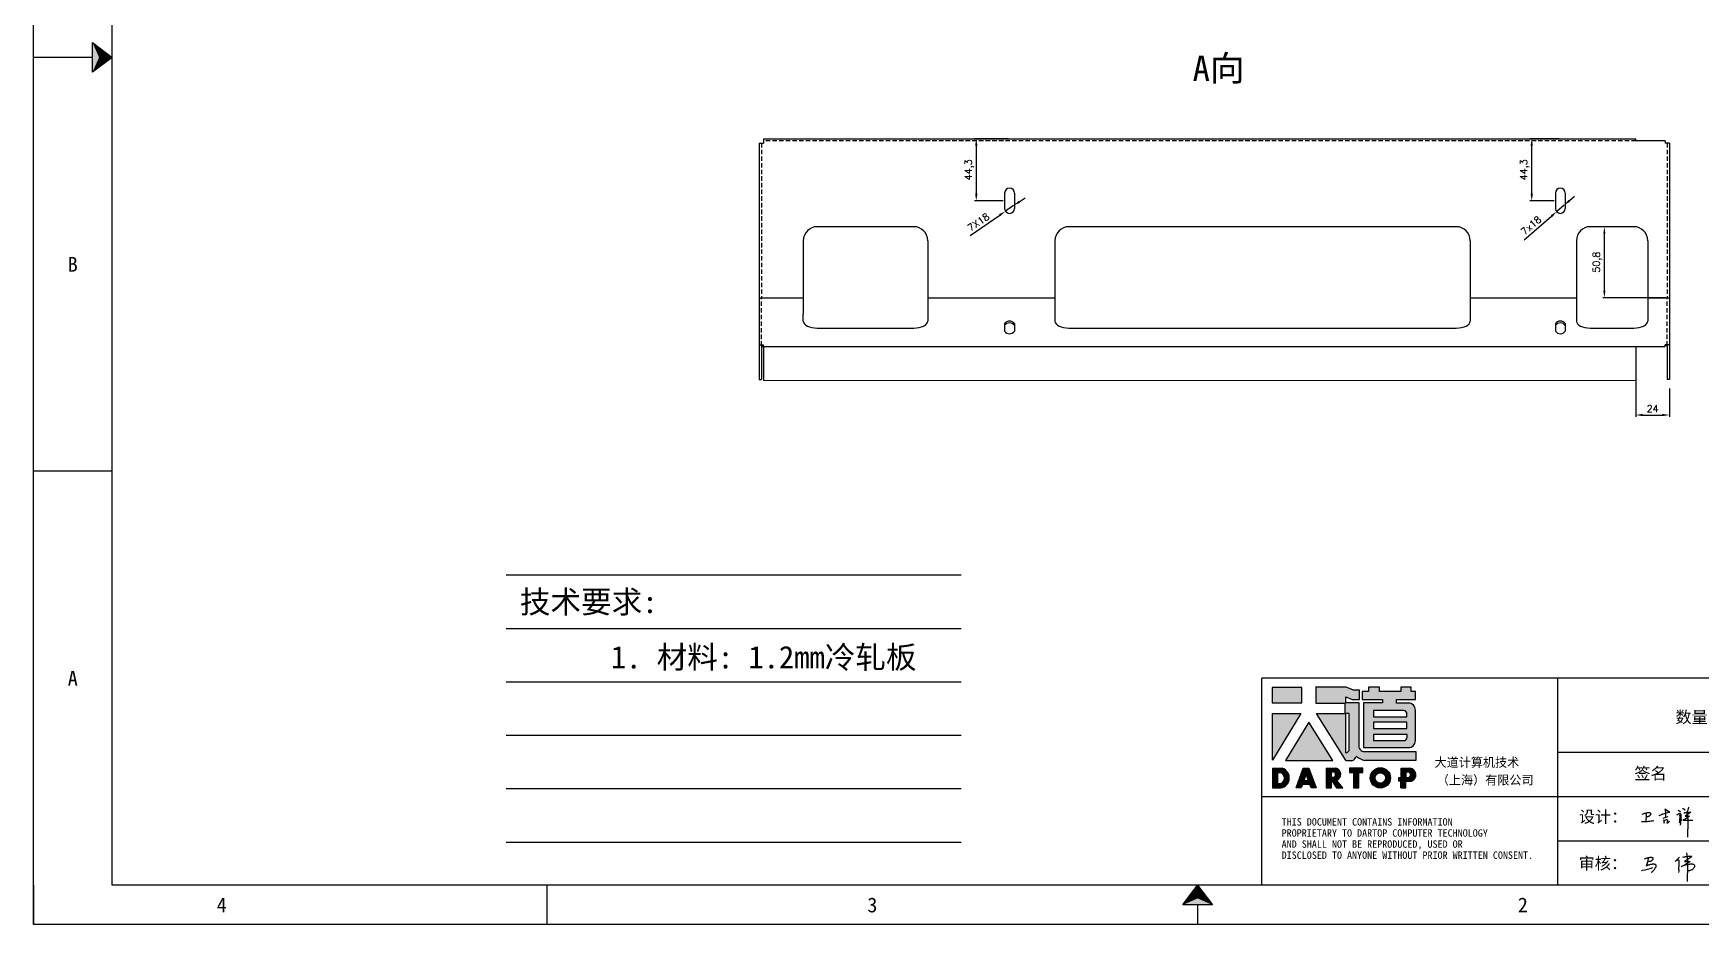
# Model space of a CAD drawing. Header units: millimetres. Extents: x -43476 to -13830, y -16942 to 55335.
# Drawn here: x -17656 to -16463, y 24979 to 25617 of the extents above; entities that cross this region are included whole.
import ezdxf
from ezdxf.enums import TextEntityAlignment as Align

# ---------------------------------------------------------------- set-up
doc = ezdxf.new("R2010")
doc.units = ezdxf.units.MM
doc.linetypes.add('DOT', pattern=[0.25, 0, -0.25])
doc.linetypes.add('HIDDEN2', pattern=[4.7625, 3.175, -1.5875])
for name, color, linetype in [('4', 7, 'Continuous'), ('hidden', 3, 'HIDDEN2'), ('print', 30, 'Continuous')]:
    doc.layers.add(name, color=color, linetype=linetype)
doc.layers.add('dim', color=2, linetype='Continuous', lineweight=9)
doc.styles.add('Dartop', font='')
doc.styles.add('HZ', font='')
doc.styles.add('hzHT', font='simhei.ttf')
doc.styles.get("Standard").update_dxf_attribs({"font": 'txt', "bigfont": 'gbcbig.shx'})
doc.styles.get('Dartop').set_extended_font_data('FangSong_GB2312')
doc.styles.get('HZ').set_extended_font_data('SimSun')
doc.dimstyles.new('small', dxfattribs={"dimtxt": 5, "dimasz": 5, "dimexe": 1.25, "dimexo": 1, "dimgap": 2, "dimtad": 1, "dimtxsty": 'Standard', "dimcen": 2.5, "dimadec": 0, "dimazin": 0, "dimtfac": 1, "dimtmove": 0, "dimatfit": 3, "dimfxl": 0, "dimarcsym": 0})

# ---------------------------------------------------------------- blocks, each defined once
blk = doc.blocks.new('*U5')
at = {"color": 254, "linetype": 'Continuous', "extrusion": (0, 0, -1)}
for points in [[(-17, 0.333), (-16.812, 0.25), (-17, 0.5)], [(-17, 0.333), (-17, 0.5), (-17.188, 0.25)], [(-17, 0.333), (-17.188, 0.25), (-16.812, 0.25)]]:
    blk.add_solid(points, dxfattribs=at)
blk = doc.blocks.new('*U3')
at = {"color": 254, "linetype": 'Continuous', "extrusion": (0, 0, -1)}
for points in [[(-0.833, 11), (-0.75, 10.812), (-0.75, 11.188)], [(-0.833, 11), (-0.75, 11.188), (-1, 11)], [(-0.833, 11), (-1, 11), (-0.75, 10.812)]]:
    blk.add_solid(points, dxfattribs=at)
blk = doc.blocks.new('dadao')
for p, q in [((48, 19.2), (44.9, 10.4)), ((44.9, 10.4), (51.2, 10.4)), ((51.2, 10.4), (48, 19.2))]:
    blk.add_line(p, q)
for points in [[(41.8, 121.6), (41.8, 143.7), (-0.4, 143.7), (-0.4, 121.6), (41.8, 121.6)], [(104.8, 122), (104.8, 130.3), (114.1, 126.3), (124.2, 126.3), (124.2, 139.6), (115.9, 139.6), (105.1, 143.9), (61.5, 143.9)], [(61.7, 144), (61.7, 121.3), (103.9, 121.3)], [(113.4, 38.7), (105.1, 38.7), (63, 106.5), (103.9, 106.5), (103.9, 120.9), (103.9, 121.3)], [(109.7, 53.6), (109.7, 106.2), (104.3, 106.2), (104.3, 50.4), (106.6, 50.4)], [(144.6, 94.4), (144.6, 84.8), (192, 84.8), (192, 94.1), (144.9, 94.1)], [(0, 28), (0, 0), (11.8, 0)], [(0.1, 28), (14, 28)], [(76.8, 28.2), (76.8, 0), (84.1, 0), (84.1, 11.1), (91.6, -0.1), (100.3, -0.1), (91.7, 11.1)], [(76.8, 28.2), (90.6, 28.2)], [(120.2, 45), (119.5, 45), (119.5, 44.6)], [(183.7, 0), (183.7, 9.6), (180.6, 9.6), (180.6, 14.9), (183.8, 14.9), (183.8, 28.1), (196.1, 28.1), (196.5, 28.1)], [(7.1, 21.8), (7.1, 6.1), (12, 6.1)], [(7.1, 21.8), (11.4, 21.8)], [(84, 22.7), (84, 15.3), (87.2, 15.3)], [(84, 22.7), (87.3, 22.7)], [(183.7, 0), (190.9, 0), (190.9, 9.6), (198.8, 9.6)], [(194.9, 22.3), (190.8, 22.3), (190.8, 15), (194.4, 15)]]:
    blk.add_lwpolyline(points)
blk.add_lwpolyline([(137.1, 144.2), (137.1, 137.9), (128.3, 137.9), (128.3, 126.5), (157.3, 126.5), (157.3, 121.5), (130.3, 121.5), (130.3, 57.5), (194.4, 57.5, 0.414214), (204.4, 67.5), (204.4, 111.3, 0.414214), (194.4, 121.3), (177.5, 121.3), (177.5, 126.3), (204.7, 126.3), (204.7, 137.7), (198.2, 137.7), (198.2, 143.9), (183.3, 143.9), (183.3, 138), (153, 138), (153, 144.2), (137.1, 144.2)], format="xyb", close=True)
for points in [[(104.8, 122), (123.4, 122), (123.4, 60, 0.414214), (131.4, 52), (204.8, 52), (204.8, 39.1), (131.7, 39.1)], [(144.3, 110.8), (144.3, 101.8), (192.3, 101.8), (192.3, 105.5, 0.414214), (187.3, 110.5), (144.3, 110.5)], [(144.6, 77), (144.6, 67.5), (187.6, 67.5, 0.414214), (192.6, 72.5), (192.6, 76.4), (144.6, 76.4)]]:
    blk.add_lwpolyline(points, format="xyb")
for points in [[(-0.3, 106.2), (40.4, 106.2), (-0.3, 39.7), (-0.3, 106.2)], [(51.7, 94.1), (18.4, 39.3), (86.2, 39.3)], [(43.8, 28.2), (51.8, 28.2), (62.6, -0.1), (55, -0.1), (53.2, 5), (42.9, 5), (41.1, 0), (33.6, 0)], [(110, 28.1), (110, 21.9), (116, 21.9), (116, -0.1), (123.2, -0.1), (123.2, 22), (129.2, 22), (129.2, 28.1), (110, 28.1)]]:
    blk.add_lwpolyline(points, close=True)
for radius in [14.5, 7.44]:
    blk.add_circle((154.2, 14.2), radius)
for centre, radius, start, end in [((99.2, 60.7), 12.6, 305.6399, 325.969), ((9.6, 14.2), 14.4, 278.6604, 72.3203), ((88.6, 19.4), 8.95, 290.6073, 77.2124), ((111.6, 46.7), 8.19, 282.9811, 347.6627), ((136, 61.7), 22.9, 226.7358, 259.3209), ((195.7, 18.6), 9.51, 288.8959, 85.2442), ((8.5, 13.9), 8.49, 294.2143, 69.7177), ((86.4, 19), 3.8, 282.527, 76.7196), ((193.7, 18.7), 3.8, 280.9891, 72.5513)]:
    blk.add_arc(centre, radius, start, end)
blk = doc.blocks.new('h')
for p, q in [((20768.1, -2360.9), (20773, -2359.1)), ((20773, -2359.1), (20784.1, -2355.2)), ((20773.3, -2331.8), (20775.3, -2338.7)), ((20789.1, -2340.9), (20773.5, -2331.9)), ((20775.3, -2338.7), (20775.6, -2351.2)), ((20775.6, -2351.2), (20775.5, -2357.3)), ((20845.7, -2343.5), (20848.4, -2353)), ((20848.4, -2353), (20848.9, -2370.3)), ((20769.5, -2366.9), (20769.8, -2370.6)), ((20769.8, -2370.6), (20770.9, -2378)), ((20770.9, -2378), (20771.5, -2370.6)), ((20772.4, -2369.3), (20774.9, -2367.8)), ((20782.2, -2369.2), (20780, -2377.1)), ((20780, -2377.1), (20788.3, -2371.3)), ((20780.1, -2366.4), (20780.8, -2366.4)), ((20781.9, -2367.4), (20782.2, -2369.2)), ((20848.9, -2370.3), (20847.9, -2424))]:
    blk.add_line(p, q)
for points in [[(20699.1, -2348.2, -0.029745), (20704.6, -2345.4, -0.046842), (20708.4, -2344.2, -0.00919), (20714.3, -2343, -0.018517), (20717.2, -2342.5, -0.037841), (20720.3, -2342.4, -0.039541), (20723.2, -2342.8, -0.149785), (20726, -2344.3, -0.204935), (20726.9, -2346.6, -0.074872), (20726.5, -2348.3, -0.061615), (20725.6, -2350.3, -0.034204), (20723.8, -2352.6, -0.045776), (20722.3, -2354.1, -0.054985), (20720.4, -2355.3, -0.036348), (20717.3, -2356.5, -0.067752), (20715.7, -2356.8, -0.043553), (20713.2, -2356.7)], [(20755, -2351.9, -0.024077), (20759.9, -2350.1, -0.013147), (20768.7, -2346.5, -0.00522), (20775.4, -2344.1, -0.018517), (20777.3, -2343.4, -0.008274), (20786.3, -2341, -0.039541), (20788.3, -2340.8, -0.079216), (20789.4, -2341, -0.204935)], [(20813.5, -2350.1, 0.007348), (20815.9, -2348.7, 0.008421), (20818, -2347.3, 0.009459), (20819.7, -2346.2, -0.016325), (20820.7, -2345.5, -0.173771), (20821.8, -2345.3, -0.085159), (20823.9, -2346, -0.125883), (20826, -2347.9, -0.160659), (20826.6, -2350.1, -0.010447), (20826.5, -2352.3, -0.008247), (20826.2, -2355.1, -0.002698), (20825.3, -2374, 0.001562), (20823.9, -2383.7, 0.016137)], [(20816.8, -2335, -0.053561), (20819.6, -2336.1, -0.075272), (20821.3, -2337.3, -0.005295), (20822.5, -2338.5, -0.009337), (20823.1, -2339.1, -0.026146), (20823.7, -2339.8, -0.016644), (20824.5, -2340.9)], [(20832.1, -2329.2, -0.053561), (20834.9, -2330.3, -0.075272), (20836.7, -2331.5, -0.005295), (20837.8, -2332.6, -0.009337), (20838.5, -2333.3, -0.026146), (20839, -2334, -0.016644), (20839.8, -2335.1)], [(20836, -2343.7, -0.02797), (20842.1, -2342.6, -0.048868), (20845.6, -2342.2, -0.00919), (20851.1, -2341.4, -0.018517), (20853.9, -2341.1, -0.037841), (20856.7, -2341.2, -0.039541), (20859.4, -2341.6, -0.018282), (20840.6, -2354.7, -0.000937)], [(20847.6, -2340.2, 0.021784), (20849.6, -2335.9, 0.028296), (20850.8, -2332.4, 0.008136), (20851.9, -2328.2, 0.028913), (20852.2, -2327, 0.08193), (20852.1, -2325.9, 0.075058), (20851.7, -2324.7, 0.275043)], [(20696.6, -2372.4, 0.002073), (20710.6, -2371.9, 0.016137), (20719.6, -2371.3, 0.008314), (20736.9, -2369.3)]]:
    blk.add_lwpolyline(points, format="xyb")
for points in [[(20711.3, -2343.5), (20711.3, -2343.5), (20711.5, -2355.8), (20710.7, -2368), (20710.6, -2371.9)], [(20821.5, -2350.6), (20822.4, -2359.2), (20822.2, -2364.9), (20821.7, -2369), (20821.3, -2376.3), (20823.6, -2368.5), (20827.2, -2366.3), (20829.5, -2366.3)], [(20840.6, -2354.7), (20850, -2354.7), (20855, -2354.3), (20845.9, -2361.1), (20840.5, -2364), (20833, -2367.5), (20863.2, -2367.4), (20865.9, -2367.3)]]:
    blk.add_lwpolyline(points)
for centre, radius, start, end in [((20773.7, -2371.2), 2.3, 121.9907, 163.6016), ((20787.5, -2406), 40.3, 100.6183, 108.2482), ((20780.8, -2367.6), 1.15, 9.4675, 90)]:
    blk.add_arc(centre, radius, start, end)
blk = doc.blocks.new('*D315')
at = {"layer": 'Defpoints', "color": 0}
for p in [(-16509.8, 25392.7), (-16485.8, 25363.8), (-16485.8, 25343.9)]:
    blk.add_point(p, dxfattribs=at)
at = {"layer": 'dim', "color": 0, "lineweight": -2}
for p, q in [((-16509.8, 25391.7), (-16509.8, 25342.7)), ((-16485.8, 25362.8), (-16485.8, 25342.7)), ((-16504.8, 25343.9), (-16490.8, 25343.9))]:
    blk.add_line(p, q, dxfattribs=at)
at = {"layer": 'dim', "color": 0}
for points in [[(-16504.8, 25344.8), (-16504.8, 25343.1), (-16509.8, 25343.9)], [(-16490.8, 25344.8), (-16490.8, 25343.1), (-16485.8, 25343.9)]]:
    blk.add_solid(points, dxfattribs=at)
at = {"layer": 'dim', "color": 0, "insert": (-16497.8, 25348.4), "char_height": 5, "attachment_point": 5}
blk.add_mtext('24', dxfattribs=at)
blk = doc.blocks.new('*D316')
at = {"layer": 'Defpoints', "color": 0}
for p in [(-16532.3, 25478.6), (-16532.3, 25478.6), (-16487.3, 25427.8)]:
    blk.add_point(p, dxfattribs=at)
at = {"layer": 'dim', "color": 0, "lineweight": -2}
for p, q in [((-16533.3, 25478.6), (-16533.5, 25478.6)), ((-16532.3, 25432.8), (-16532.3, 25473.6)), ((-16488.3, 25427.8), (-16533.5, 25427.8))]:
    blk.add_line(p, q, dxfattribs=at)
at = {"layer": 'dim', "color": 0}
for points in [[(-16533.1, 25473.6), (-16531.5, 25473.6), (-16532.3, 25478.6)], [(-16533.1, 25432.8), (-16531.5, 25432.8), (-16532.3, 25427.8)]]:
    blk.add_solid(points, dxfattribs=at)
at = {"layer": 'dim', "color": 0, "insert": (-16537.2, 25453.2), "char_height": 5, "attachment_point": 5, "rotation": 90}
blk.add_mtext('50,8', dxfattribs=at)
blk = doc.blocks.new('*D317')
at = {"layer": 'Defpoints', "color": 0}
for p in [(-16584.3, 25541.5), (-16563.8, 25541.5), (-16567.3, 25497.2)]:
    blk.add_point(p, dxfattribs=at)
at = {"layer": 'dim', "color": 0, "lineweight": -2}
for p, q in [((-16564.8, 25541.5), (-16585.5, 25541.5)), ((-16584.3, 25502.2), (-16584.3, 25536.5)), ((-16568.3, 25497.2), (-16585.5, 25497.2))]:
    blk.add_line(p, q, dxfattribs=at)
at = {"layer": 'dim', "color": 0}
for points in [[(-16585.1, 25536.5), (-16583.4, 25536.5), (-16584.3, 25541.5)], [(-16585.1, 25502.2), (-16583.4, 25502.2), (-16584.3, 25497.2)]]:
    blk.add_solid(points, dxfattribs=at)
at = {"layer": 'dim', "color": 0, "insert": (-16589.2, 25519.3), "char_height": 5, "attachment_point": 5, "rotation": 90}
blk.add_mtext('44,3', dxfattribs=at)
blk = doc.blocks.new('*D318')
at = {"layer": 'Defpoints', "color": 0}
for p in [(-16957.8, 25541.5), (-16981.6, 25497.2), (-16961.3, 25497.2)]:
    blk.add_point(p, dxfattribs=at)
at = {"layer": 'dim', "color": 0, "lineweight": -2}
for p, q in [((-16958.8, 25541.5), (-16982.8, 25541.5)), ((-16981.6, 25536.5), (-16981.6, 25502.2)), ((-16962.3, 25497.2), (-16982.8, 25497.2))]:
    blk.add_line(p, q, dxfattribs=at)
at = {"layer": 'dim', "color": 0}
for points in [[(-16982.4, 25536.5), (-16980.7, 25536.5), (-16981.6, 25541.5)], [(-16982.4, 25502.2), (-16980.7, 25502.2), (-16981.6, 25497.2)]]:
    blk.add_solid(points, dxfattribs=at)
at = {"layer": 'dim', "color": 0, "insert": (-16986.5, 25519.3), "char_height": 5, "attachment_point": 5, "rotation": 90}
blk.add_mtext('44,3', dxfattribs=at)
blk = doc.blocks.new('*D319')
at = {"layer": 'Defpoints', "color": 0}
for p in [(-16566.4, 25489.4), (-16561.1, 25494)]:
    blk.add_point(p, dxfattribs=at)
at = {"layer": 'dim', "color": 0, "lineweight": -2}
for p, q in [((-16557.3, 25497.3), (-16553.6, 25500.5)), ((-16589.6, 25469.3), (-16570.2, 25486.1)), ((-16561.1, 25494), (-16566.4, 25489.4))]:
    blk.add_line(p, q, dxfattribs=at)
at = {"layer": 'dim', "color": 0}
for points in [[(-16557.9, 25497.9), (-16556.8, 25496.6), (-16561.1, 25494)], [(-16570.7, 25486.8), (-16569.6, 25485.5), (-16566.4, 25489.4)]]:
    blk.add_solid(points, dxfattribs=at)
at = {"layer": 'dim', "color": 0, "insert": (-16584.7, 25479.5), "char_height": 5, "attachment_point": 5, "rotation": 40.8893}
blk.add_mtext('7x18', dxfattribs=at)
blk = doc.blocks.new('*D320')
at = {"layer": 'Defpoints', "color": 0}
for p in [(-16960.7, 25489.7), (-16954.9, 25493.7)]:
    blk.add_point(p, dxfattribs=at)
at = {"layer": 'dim', "color": 0, "lineweight": -2}
for p, q in [((-16950.8, 25496.5), (-16946.6, 25499.3)), ((-16986, 25472.4), (-16964.8, 25486.9)), ((-16954.9, 25493.7), (-16960.7, 25489.7))]:
    blk.add_line(p, q, dxfattribs=at)
at = {"layer": 'dim', "color": 0}
for points in [[(-16965.3, 25487.6), (-16964.3, 25486.2), (-16960.7, 25489.7)], [(-16951.2, 25497.2), (-16950.3, 25495.8), (-16954.9, 25493.7)]]:
    blk.add_solid(points, dxfattribs=at)
at = {"layer": 'dim', "color": 0, "insert": (-16980, 25481.9), "char_height": 5, "attachment_point": 5, "rotation": 34.4218}
blk.add_mtext('7X18', dxfattribs=at)

msp = doc.modelspace()

# ---------------------------------------------------------------- hatches: boundary and pattern name
for points in [[(-16748.746, 25149.05), (-16769.84, 25149.05), (-16769.84, 25138.029), (-16748.746, 25138.029)], [(-16749.425, 25130.318), (-16769.783, 25130.318), (-16769.783, 25097.078)], [(-16743.781, 25124.286), (-16760.424, 25096.857), (-16726.535, 25096.857)], [(-16705.018, 25091.244), (-16714.649, 25091.244), (-16714.649, 25088.189), (-16711.644, 25088.189), (-16711.644, 25077.178), (-16708.046, 25077.178), (-16708.046, 25088.196), (-16705.018, 25088.196)]]:
    msp.add_hatch(color=0).paths.add_polyline_path(points)
h = msp.add_hatch(color=0)
h.paths.add_polyline_path([(-16717.222, 25142.353), (-16712.566, 25140.341), (-16707.533, 25140.341), (-16707.533, 25147.003), (-16711.685, 25147.003), (-16717.096, 25149.14), (-16738.778, 25149.14), (-16738.778, 25137.873), (-16717.682, 25137.873), (-16717.682, 25137.645), (-16717.682, 25130.445), (-16738.139, 25130.445), (-16717.097, 25096.581), (-16712.931, 25096.581, 0.27937482), (-16709.889, 25099.539), (-16709.889, 25099.695), (-16709.522, 25099.695, 0.14314537), (-16703.785, 25096.776), (-16667.222, 25096.776), (-16667.222, 25103.198), (-16703.941, 25103.198, -0.41421356), (-16707.94, 25107.198), (-16707.94, 25138.229), (-16717.222, 25138.229)])
h.paths.add_polyline_path([(-16717.469, 25130.301), (-16714.788, 25130.3), (-16714.788, 25104.018, -0.08893574), (-16716.342, 25102.42), (-16717.479, 25102.42)], flags=16)
h = msp.add_hatch(color=0)
h.paths.add_polyline_path([(-16667.284, 25146.07), (-16670.538, 25146.07), (-16670.538, 25149.165), (-16677.974, 25149.165), (-16677.974, 25146.225), (-16693.155, 25146.225), (-16693.155, 25149.32), (-16701.106, 25149.32), (-16701.106, 25146.168), (-16705.499, 25146.168), (-16705.499, 25140.463), (-16691.001, 25140.463), (-16691.001, 25137.939), (-16704.511, 25137.939), (-16704.511, 25105.991), (-16672.439, 25105.991, 0.41421356), (-16667.44, 25110.991), (-16667.44, 25132.869, 0.41421356), (-16672.439, 25137.869), (-16680.917, 25137.869), (-16680.917, 25140.345), (-16667.284, 25140.345)])
h.paths.add_polyline_path([(-16675.981, 25132.453, -0.41421356), (-16673.481, 25129.953), (-16673.481, 25128.12), (-16697.493, 25128.12), (-16697.493, 25132.453)], flags=16)
h.paths.add_polyline_path([(-16673.636, 25124.251), (-16673.636, 25119.609), (-16697.338, 25119.609), (-16697.338, 25124.251)], flags=16)
h.paths.add_polyline_path([(-16673.326, 25115.431), (-16673.326, 25113.443, -0.41421356), (-16675.826, 25110.943), (-16697.338, 25110.943), (-16697.338, 25115.431)], flags=16)
h = msp.add_hatch(color=0)
h.paths.add_polyline_path([(-16762.649, 25091.194), (-16769.634, 25091.194), (-16769.634, 25077.22), (-16763.752, 25077.22, 0.79301591)])
h.paths.add_polyline_path([(-16763.648, 25080.28), (-16766.09, 25080.28), (-16766.09, 25088.134), (-16763.918, 25088.134, -0.67136089)], flags=16)
h = msp.add_hatch(color=0)
h.paths.add_polyline_path([(-16743.729, 25091.309), (-16747.715, 25091.309), (-16752.841, 25077.205), (-16749.065, 25077.205), (-16748.177, 25079.705), (-16743.061, 25079.705), (-16742.154, 25077.175), (-16738.348, 25077.175)])
h.paths.add_polyline_path([(-16744.039, 25082.399), (-16747.208, 25082.399), (-16745.652, 25086.831)], flags=16)
h = msp.add_hatch(color=0)
h.paths.add_polyline_path([(-16724.354, 25091.299), (-16731.223, 25091.299), (-16731.223, 25077.197), (-16727.593, 25077.197), (-16727.593, 25082.788), (-16723.862, 25077.147), (-16719.476, 25077.147), (-16723.77, 25082.752, 0.74405494)])
h.paths.add_polyline_path([(-16727.627, 25084.875), (-16727.627, 25088.578), (-16726.004, 25088.578, -0.79680897), (-16726.028, 25084.875)], flags=16)
h = msp.add_hatch(color=0)
h.paths.add_polyline_path([(-16699.782, 25084.299, 1), (-16685.302, 25084.299, 1)])
h.paths.add_polyline_path([(-16688.823, 25084.299, -1), (-16696.262, 25084.299, -1)], flags=16)
h = msp.add_hatch(color=0)
h.paths.add_polyline_path([(-16671.413, 25091.266), (-16671.621, 25091.266), (-16677.745, 25091.266), (-16677.745, 25084.684), (-16679.37, 25084.684), (-16679.37, 25082.013), (-16677.771, 25082.013), (-16677.771, 25077.222), (-16674.196, 25077.222), (-16674.196, 25082.032), (-16670.268, 25082.032, 0.81230381)])
h.paths.add_polyline_path([(-16674.249, 25084.703), (-16674.249, 25088.384), (-16672.215, 25088.384, -0.77821343), (-16672.422, 25084.703)], flags=16)

# ---------------------------------------------------------------- linework, layer by layer
at = {"color": 0, "linetype": 'DOT'}
for p, q in [((-17656.013, 25007.541), (-17656.013, 26192.01)), ((-15892.593, 24979.34), (-17656.013, 24979.34))]:
    msp.add_line(p, q, dxfattribs=at)
at = {"color": 0}
for p, q in [((-17599.61, 25007.541), (-17599.61, 26192.01)), ((-17613.711, 25599.776), (-17656.013, 25599.776)), ((-17599.61, 25303.658), (-17656.013, 25303.658)), ((-15920.794, 25155.6), (-16777.419, 25155.6)), ((-16777.419, 25007.541), (-16777.419, 25155.6)), ((-16565.907, 25155.6), (-16565.907, 25007.541)), ((-16565.907, 25102.722), (-16354.394, 25102.722)), ((-16777.419, 25070.995), (-16565.907, 25070.995)), ((-16565.907, 25070.995), (-15920.794, 25070.995)), ((-16565.907, 25039.268), (-16354.394, 25039.268)), ((-17656.013, 25007.541), (-17656.013, 24979.34)), ((-15920.794, 25007.541), (-17599.61, 25007.541)), ((-17288.574, 24979.34), (-17288.574, 25007.541)), ((-16823.247, 24993.44), (-16823.247, 24979.34))]:
    msp.add_line(p, q, dxfattribs=at)
for p, q in [((-17136.769, 25538.485), (-17136.769, 25369.38)), ((-17136.769, 25538.485), (-17133.769, 25538.485)), ((-17133.769, 25541.485), (-16509.769, 25541.485)), ((-17133.769, 25541.485), (-17133.769, 25538.485)), ((-16509.769, 25539.985), (-16509.769, 25541.485)), ((-16488.769, 25539.985), (-16509.769, 25539.985)), ((-16488.769, 25539.985), (-16488.769, 25538.485)), ((-16485.769, 25538.485), (-16488.769, 25538.485)), ((-16485.769, 25538.485), (-16485.769, 25369.38)), ((-16961.269, 25502.689), (-16961.269, 25491.689)), ((-16954.269, 25502.689), (-16954.269, 25491.689)), ((-16567.269, 25502.689), (-16567.269, 25491.689)), ((-16560.269, 25502.689), (-16560.269, 25491.689)), ((-17026.269, 25478.639), (-17095.269, 25478.639)), ((-16638.269, 25478.639), (-16915.269, 25478.639)), ((-16511.269, 25478.639), (-16542.269, 25478.639)), ((-17105.269, 25468.639), (-17105.269, 25416.081)), ((-17016.269, 25468.639), (-17016.269, 25416.081)), ((-16925.269, 25468.639), (-16925.269, 25411.081)), ((-16628.269, 25468.639), (-16628.269, 25411.081)), ((-16552.269, 25468.639), (-16552.269, 25411.081)), ((-16501.269, 25468.639), (-16501.269, 25411.081)), ((-17136.769, 25427.839), (-17105.269, 25427.839)), ((-17016.269, 25427.839), (-16925.269, 25427.839)), ((-16628.269, 25427.839), (-16552.269, 25427.839)), ((-16501.269, 25427.839), (-16485.769, 25427.839)), ((-17105.269, 25411.081, -8.66), (-17105.269, 25416.081)), ((-17016.269, 25416.081), (-17016.269, 25411.081, -8.66)), ((-17095.269, 25406.081), (-17026.269, 25406.081)), ((-16961.269, 25409.331), (-16961.269, 25403.831)), ((-16954.269, 25409.331), (-16954.269, 25403.831)), ((-16915.269, 25406.081), (-16638.269, 25406.081)), ((-16567.269, 25409.331), (-16567.269, 25403.831)), ((-16560.269, 25409.331), (-16560.269, 25403.831)), ((-16542.269, 25406.081), (-16511.269, 25406.081)), ((-17136.769, 25394.212), (-17135.269, 25394.212)), ((-17135.269, 25394.212), (-17133.769, 25394.212)), ((-17135.269, 25393.464), (-17135.269, 25369.38)), ((-17135.269, 25393.464), (-17133.769, 25393.464)), ((-16488.769, 25392.715), (-17135.269, 25392.715)), ((-17133.769, 25393.464), (-17133.769, 25394.212)), ((-17133.769, 25393.464), (-17133.769, 25368.558)), ((-16509.769, 25392.715), (-16509.769, 25368.383)), ((-16487.269, 25394.212), (-16488.769, 25394.212)), ((-16488.769, 25393.464), (-16488.769, 25394.212)), ((-16487.269, 25393.464), (-16488.769, 25393.464)), ((-16485.769, 25394.212), (-16487.269, 25394.212)), ((-16487.269, 25393.464), (-16487.269, 25369.38)), ((-17136.769, 25369.38), (-17135.269, 25369.38)), ((-16509.769, 25368.383), (-17133.769, 25368.558)), ((-16485.769, 25369.38), (-16487.269, 25369.38)), ((-16475.071, 25022.008), (-16477.15, 25020.883)), ((-16473.576, 25022.807), (-16475.071, 25022.008)), ((-16474.986, 25024.489), (-16472.343, 25024.489)), ((-16470.934, 25024.617), (-16473.576, 25022.807)), ((-16473.48, 25030.76), (-16472.873, 25025.691)), ((-16472.775, 25021.948), (-16472.999, 25010.301)), ((-16472.873, 25025.691), (-16472.775, 25021.948)), ((-16472.343, 25024.489), (-16470.934, 25024.617))]:
    msp.add_line(p, q)
for points in [[(-17599.61, 25599.776), (-17613.711, 25589.2), (-17613.711, 25610.351), (-17599.61, 25599.776)], [(-16823.247, 25007.541), (-16812.671, 24993.44), (-16833.822, 24993.44), (-16823.247, 25007.541)]]:
    msp.add_lwpolyline(points, close=True, dxfattribs=at)
for points in [[(-16503.563, 25026.317, -0.02974503), (-16502.354, 25026.923, -0.04684215), (-16501.535, 25027.186, -0.00919025), (-16500.257, 25027.444, -0.01851715), (-16499.617, 25027.537, -0.03784064), (-16498.956, 25027.558, -0.03954126), (-16498.328, 25027.48, -0.14978519), (-16497.715, 25027.145, -0.20493524), (-16497.527, 25026.66, -0.07487171), (-16497.598, 25026.276, -0.06161465), (-16497.807, 25025.852, -0.0342039), (-16498.185, 25025.353, -0.04577587), (-16498.524, 25025.029, -0.05498501), (-16498.933, 25024.772, -0.03634791), (-16499.612, 25024.502, -0.06775206), (-16499.952, 25024.444, -0.04355337), (-16500.486, 25024.471)], [(-16477.15, 25020.883, -0.02974503), (-16475.263, 25021.828, -0.04684215), (-16473.986, 25022.239, -0.00919025), (-16471.993, 25022.641, -0.01851715), (-16470.994, 25022.786, -0.03784064), (-16469.964, 25022.818, -0.03954126), (-16468.984, 25022.697, -0.14978519), (-16468.027, 25022.174, -0.20493524), (-16467.734, 25021.417, -0.07487171), (-16467.845, 25020.819, -0.06161465), (-16468.171, 25020.157, -0.0342039), (-16468.761, 25019.379, -0.04577587), (-16469.289, 25018.874, -0.05498501), (-16469.928, 25018.472, -0.03634791), (-16470.986, 25018.051, -0.06775206), (-16471.516, 25017.96, -0.04355337), (-16472.349, 25018.003)], [(-16476.283, 25027.606, -0.02797026), (-16474.574, 25027.922, -0.04886788), (-16473.584, 25028.028, -0.00919025), (-16472.027, 25028.258, -0.01851715), (-16471.248, 25028.33, -0.03784064), (-16470.45, 25028.313, -0.03954126), (-16469.697, 25028.179, -0.01828189), (-16474.986, 25024.489, -0.0009369)]]:
    msp.add_lwpolyline(points, format="xyb")
msp.add_lwpolyline([(-16500.897, 25027.321), (-16500.897, 25027.321), (-16501.301, 25024.843), (-16501.967, 25022.513), (-16502.402, 25021.083)])
for centre, radius, start, end in [((-16957.769, 25502.689), 3.5, 0, 180), ((-16563.769, 25502.689), 3.5, 0, 180), ((-16957.769, 25491.689), 3.5, 180, 0), ((-16563.769, 25491.689), 3.5, 180, 0), ((-17095.269, 25468.639), 10, 90, 180), ((-17026.269, 25468.639), 10, 0, 90), ((-16915.269, 25468.639), 10, 90, 180), ((-16638.269, 25468.639), 10, 0, 90), ((-16542.269, 25468.639), 10, 90, 180), ((-16511.269, 25468.639), 10, 0, 90), ((-16957.769, 25406.711), 4.372, 36.814825, 143.185175), ((-16957.769, 25405.412), 4.372, 36.814825, 143.185175), ((-16957.769, 25406.451), 4.372, 216.814825, 323.185175), ((-16563.769, 25406.711), 4.372, 36.814825, 143.185175), ((-16563.769, 25405.412), 4.372, 36.814825, 143.185175), ((-16563.769, 25406.451), 4.372, 216.814825, 323.185175), ((-16495.572, 25009.261), 13.653, 113.202449, 120.017497), ((-16498.776, 25016.737), 5.52, 102.47486, 113.202449), ((-16490.778, 24980.585), 42.545, 100.36867, 102.47486), ((-16496.549, 25012.122), 10.485, 96.125337, 100.36867), ((-16497.107, 25017.328), 5.249, 87.457037, 96.125337), ((-16497.088, 25017.768), 4.809, 78.399567, 87.457037), ((-16496.409, 25021.077), 1.431, 44.324655, 78.399567), ((-16499.735, 25022.653), 4.744, 324.910666, 333.348429), ((-16497.428, 25021.792), 2.31, 326.76781, 340.871018), ((-16495.953, 25021.522), 0.794, 357.998393, 44.324655), ((-16496.728, 25021.549), 1.57, 340.871018, 357.998393), ((-16491.772, 25043.093), 20.881, 299.265464, 300.9495), ((-16444.465, 24868.059), 161.233, 102.46592, 103.2053), ((-16554.34, 25102.797), 106.759, 313.366132, 315.296084), ((-16479.253, 25024.809), 0.683, 52.375745, 91.291159), ((-17079.707, 25044.176), 601.249, 357.565664, 358.057278), ((-16479.487, 25024.915), 0.782, 357.196828, 33.705179), ((-16497.096, 25026.068), 18.432, 352.912546, 354.802684), ((-16490.181, 25025.439), 11.489, 354.802684, 357.196828), ((-16506.656, 25022.382), 4.47, 281.076982, 291.212632), ((-16604.937, 25421.314), 415.293, 283.91895, 284.971512), ((-16499.665, 25020.289), 3.521, 283.816254, 294.030509), ((-16498.914, 25018.548), 1.624, 294.836428, 309.901134), ((-16520.565, 25038.523), 31.069, 316.919563, 320.58866), ((-16502.959, 25023.43), 7.9, 324.094808, 331.378357), ((-16496.828, 25020.33), 1.055, 319.573073, 337.48549), ((-16142.064, 24967.743), 340.76, 171.410173, 171.768083)]:
    msp.add_arc(centre, radius, start, end)
at = {"extrusion": (0, 0.866025, 0.5)}
for centre, start, end in [((17095.269, -12713.04, 22002.311), 0, 90), ((17026.269, -12713.04, 22002.311), 90, 180), ((16915.269, -12713.04, 22002.311), 0, 90), ((16638.269, -12713.04, 22002.311), 90, 180), ((16542.269, -12713.04, 22002.311), 0, 90), ((16511.269, -12713.04, 22002.311), 90, 180)]:
    msp.add_arc(centre, 10, start, end, dxfattribs=at)
at = {"layer": 'Defpoints'}
for p, q in [((-17317.919, 25229.524), (-16992.392, 25229.524)), ((-17317.919, 25191.304), (-16992.392, 25191.304)), ((-17317.919, 25191.304), (-16992.392, 25191.304)), ((-17317.919, 25153.084), (-16992.392, 25153.084)), ((-17317.919, 25114.864), (-16992.392, 25114.864)), ((-17317.919, 25076.644), (-16992.392, 25076.644)), ((-17317.919, 25038.424), (-16992.392, 25038.424))]:
    msp.add_line(p, q, dxfattribs=at)
at = {"layer": 'hidden'}
for p, q in [((-17135.269, 25538.485), (-17135.269, 25427.839)), ((-16509.769, 25539.985), (-17133.769, 25539.985)), ((-16487.269, 25538.485), (-16487.269, 25427.839)), ((-17135.269, 25393.464), (-17135.269, 25427.839)), ((-16487.269, 25393.464), (-16487.269, 25427.839))]:
    msp.add_line(p, q, dxfattribs=at)
at = {"layer": 'print'}
msp.add_lwpolyline([(-17656.013, 26220.212), (-15864.391, 26220.212), (-15864.391, 24979.34), (-17656.013, 24979.34)], close=True, dxfattribs=at)

# ---------------------------------------------------------------- block references
at = {"color": 0, "linetype": 'Continuous', "xscale": 56.40327433739397, "yscale": 56.40327433781157, "zscale": 56.40327433781212}
for name, p in [('*U3', (-17656.013, 24979.34)), ('*U5', (-17782.102, 24979.34))]:
    msp.add_blockref(name, p, dxfattribs=at)
at = {"color": 0}
for name, p, xscale, yscale, zscale in [('dadao', (-16769.634, 25077.22), 0.4999381134060546, 0.4999381134441482, 0.4999381134487892), ('h', (-20995.381, 25567.714), 0.2169274855578086, 0.2169274855578086, 0.2169274855578086)]:
    msp.add_blockref(name, p, dxfattribs=dict(at, xscale=xscale, yscale=yscale, zscale=zscale))

# ---------------------------------------------------------------- texts
for s, height, style, p in [('A向', 18.1296, 'hzHT', (-16808.273, 25592.031)), ('B', 10.576, 'Dartop', (-17627.812, 25451.717)), ('A', 10.576, 'Dartop', (-17627.812, 25155.6)), ('数量  1', 8.4605, 'hzHT', (-16461.288, 25127.866)), ('签名', 8.4605, 'hzHT', (-16499.293, 25087.547)), ('4', 10.576, 'Dartop', (-17521.237, 24993.44)), ('3', 10.576, 'Dartop', (-17055.91, 24993.44)), ('2', 10.576, 'Dartop', (-16590.583, 24993.44))]:
    msp.add_text(s, height=height, dxfattribs=dict(at, style=style)).set_placement(p, align=Align.MIDDLE_CENTER)
at = {"style": 'HZ'}
for s, p in [('技术要求:', (-17258.801, 25210.235)), ('     1. 材料: 1.2mm冷轧板', (-17160.893, 25170.695))]:
    msp.add_text(s, height=16.0524, dxfattribs=at).set_placement(p, align=Align.MIDDLE_CENTER)
at = {"color": 0, "style": 'hzHT'}
for s, height, p in [('设计：', 8.4605, (-16550.545, 25052.298)), ('THIS DOCUMENT CONTAINS INFORMATION', 5.28781, (-16763.143, 25050.214)), ('PROPRIETARY TO DARTOP COMPUTER TECHNOLOGY', 5.28781, (-16763.143, 25042.283)), ('AND SHALL NOT BE REPRODUCED, USED OR', 5.28781, (-16763.143, 25034.351)), ('DISCLOSED TO ANYONE WITHOUT PRIOR WRITTEN CONSENT.', 5.28781, (-16763.143, 25026.419)), ('审核：', 8.4605, (-16550.671, 25018.981))]:
    msp.add_text(s, height=height, dxfattribs=at).set_placement(p)
at = {"layer": '4', "color": 0, "style": 'hzHT'}
for s, p in [('大道计算机技术', (-16653.777, 25092.214)), ('（上海）有限公司', (-16652.18, 25079.567))]:
    msp.add_text(s, height=6.3454, dxfattribs=at).set_placement(p)

# ---------------------------------------------------------------- dimensions: what is measured, and where the dimension line sits
at = {"layer": 'dim'}
for base, p1, p2, picture, middle in [((-16981.555, 25497.189), (-16957.769, 25541.485), (-16961.269, 25497.189), '*D318', (-16986.472, 25519.337)), ((-16584.273, 25541.485), (-16567.269, 25497.189), (-16563.769, 25541.485), '*D317', (-16589.189, 25519.337)), ((-16532.297, 25478.639), (-16487.269, 25427.839), (-16532.297, 25478.639), '*D316', (-16537.214, 25453.239))]:
    dim = msp.add_linear_dim(base=base, p1=p1, p2=p2, angle=270, dimstyle='small', override={"dimpost": '\\X'}, dxfattribs=at)
    dim.commit()
    dim.dimension.update_dxf_attribs({"geometry": picture, "text_midpoint": middle})
for p1, p2, text, picture, middle in [((-16954.882, 25493.667), (-16960.656, 25489.71), '7X18', '*D320', (-16979.973, 25481.928)), ((-16561.123, 25493.98), (-16566.415, 25489.398), '7x18', '*D319', (-16584.732, 25479.489))]:
    dim = msp.add_diameter_dim_2p(p1=p1, p2=p2, text=text, dimstyle='small', override={"dimpost": '\\X'}, dxfattribs=at)
    dim.commit()
    dim.dimension.update_dxf_attribs({"geometry": picture, "text_midpoint": middle})
dim = msp.add_linear_dim(base=(-16485.769, 25343.933), p1=(-16509.769, 25392.715), p2=(-16485.769, 25363.811), dimstyle='small', override={"dimpost": '\\X'}, dxfattribs=at)
dim.commit()
dim.dimension.update_dxf_attribs({"geometry": '*D315', "text_midpoint": (-16497.769, 25348.433)})

doc.saveas('drawing.dxf')
